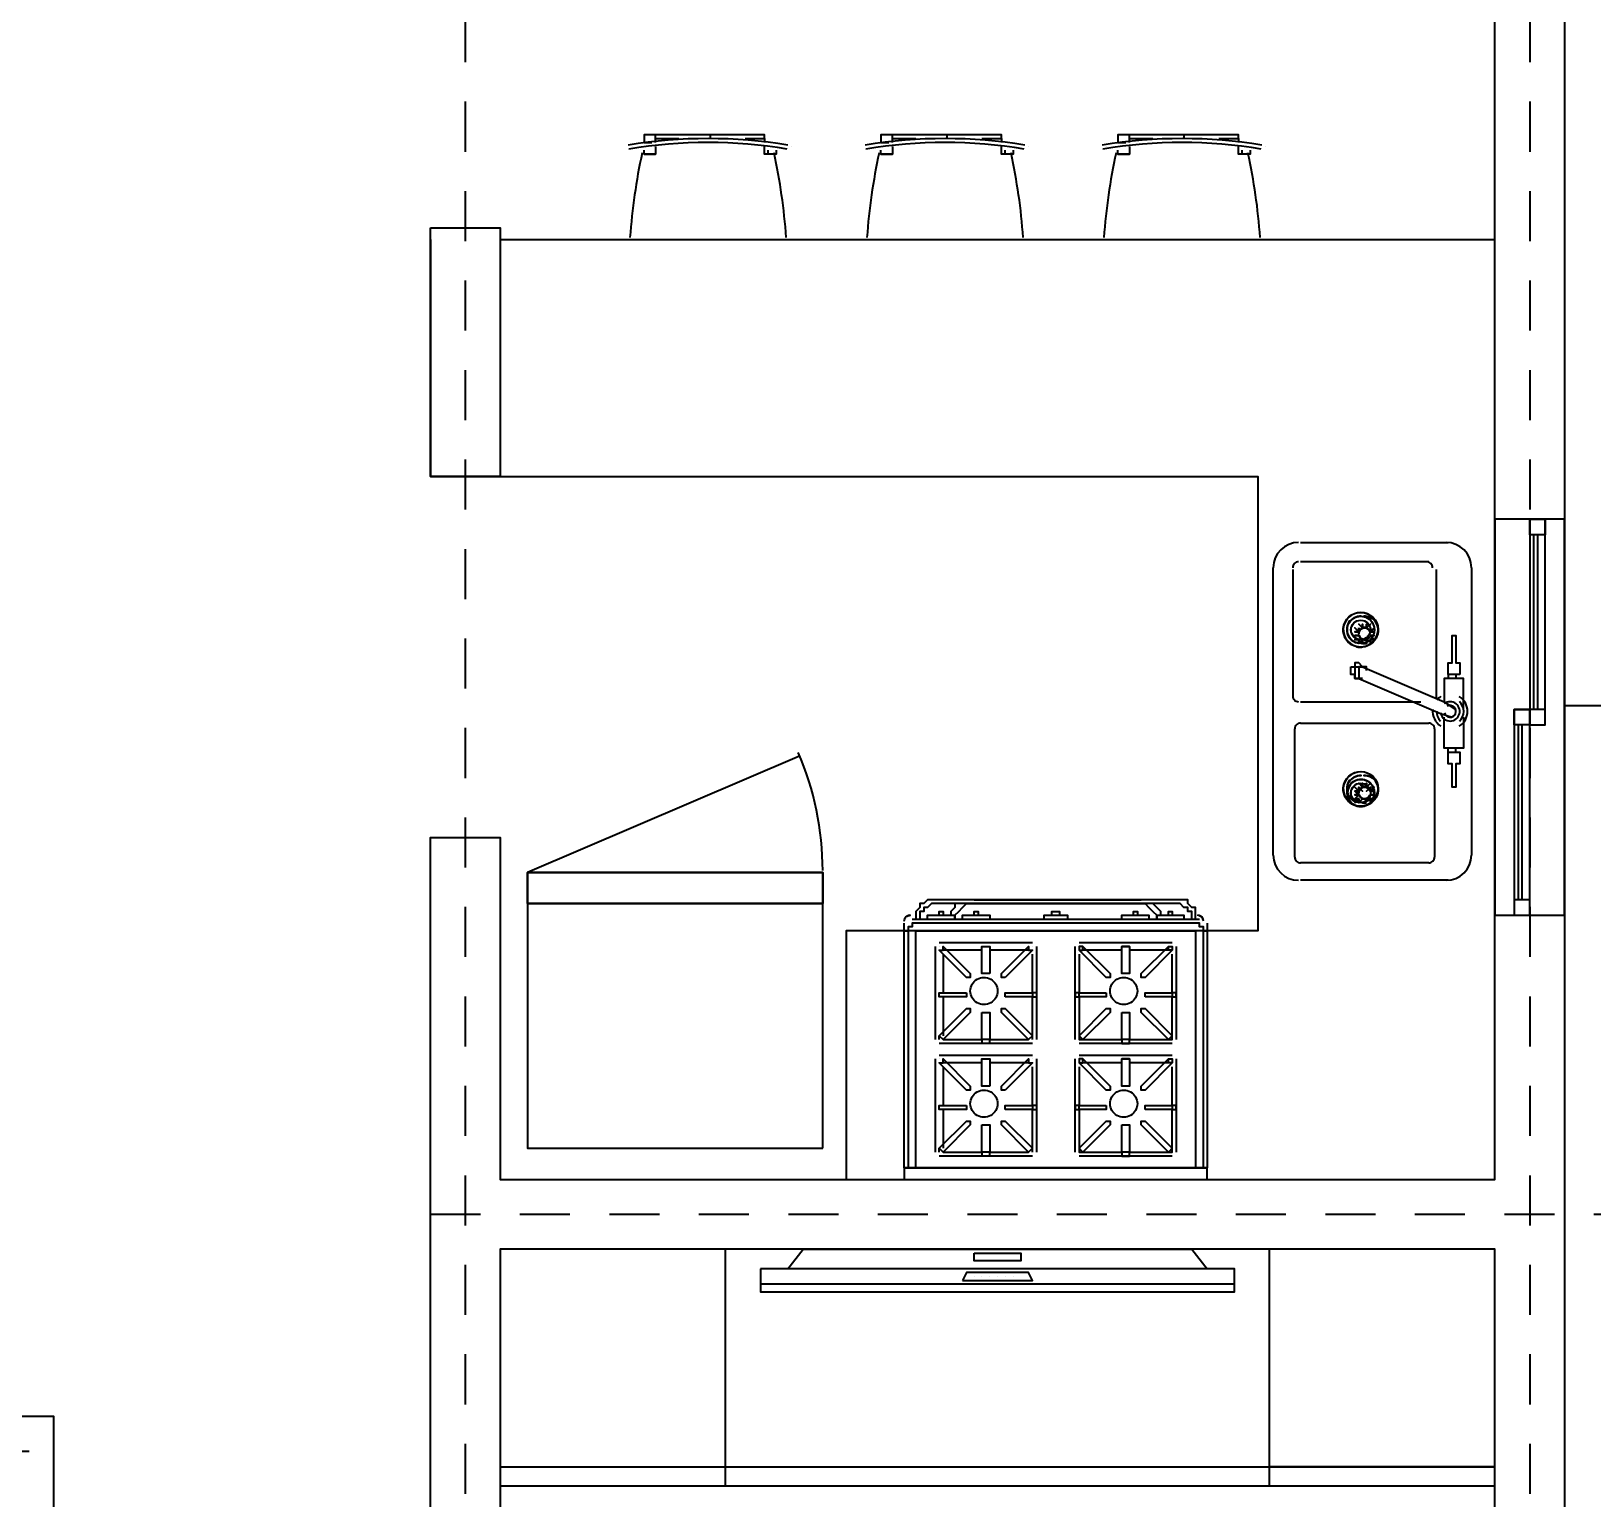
# Model space of a CAD drawing. Header units: metres. Extents: x -5 to 105, y 23 to 139.
# Drawn here: x 26.271 to 30.228, y 128.313 to 132.034 of the extents above; entities that cross this region are included whole.
import ezdxf

# ---------------------------------------------------------------- set-up
doc = ezdxf.new("R2010")
doc.units = ezdxf.units.M
doc.linetypes.add('DASHED2', pattern=[9.525, 6.35, -3.175])
for name, color, linetype in [('Carpinteria', 32, 'Continuous'), ('Cotas', 1, 'Continuous'), ('Ejes', 30, 'DASHED2'), ('Mobiliario Cocina', 43, 'Continuous'), ('Muebles', 41, 'Continuous'), ('Muros', 8, 'Continuous'), ('Ventanas', 4, 'Continuous')]:
    doc.layers.add(name, color=color, linetype=linetype)
doc.styles.get("Standard").update_dxf_attribs({"font": 'arial.ttf'})
doc.dimstyles.new('Cotas', dxfattribs={"dimtxt": 0.15, "dimasz": 0.18, "dimexe": 0.18, "dimexo": 0.0625, "dimgap": 0.09, "dimtad": 0, "dimtih": 1, "dimtoh": 1, "dimzin": 0, "dimdsep": 46, "dimtxsty": 'Standard', "dimblk": 'ARCHTICK', "dimcen": 0.09, "dimse1": 1, "dimse2": 1, "dimclre": 30, "dimadec": 0, "dimazin": 0, "dimtfac": 1, "dimtofl": 0, "dimtmove": 0, "dimatfit": 3, "dimfxl": 1, "dimtolj": 1, "dimtzin": 0, "dimarcsym": 0})

# ---------------------------------------------------------------- blocks, each defined once
blk = doc.blocks.new('_ArchTick')
at = {"color": 0, "linetype": 'ByBlock', "const_width": 0.15}
blk.add_lwpolyline([(-0.5, -0.5), (0.5, 0.5)], dxfattribs=at)
blk = doc.blocks.new('*D58')
at = {"layer": 'Cotas', "color": 0, "lineweight": -2, "ltscale": 0.03, "transparency": 16777216}
for p, q in [((31.6528, 129.0324), (31.6528, 127.507)), ((31.6528, 125.6483), (31.6528, 127.1737))]:
    blk.add_line(p, q, dxfattribs=at)
at = {"layer": 'Defpoints', "color": 0, "ltscale": 0.03, "transparency": 16777216}
for p in [(27.2829, 129.0324), (30.9528, 125.6483), (31.6528, 125.6483)]:
    blk.add_point(p, dxfattribs=at)
at = {"layer": 'Cotas', "color": 0, "lineweight": -2, "ltscale": 0.03, "transparency": 16777216, "xscale": 0.18, "yscale": 0.18, "zscale": 0.18}
for p, rotation in [((31.6528, 129.0324), 90), ((31.6528, 125.6483), 270)]:
    blk.add_blockref('_ArchTick', p, dxfattribs=dict(at, rotation=rotation))
at = {"layer": 'Cotas', "color": 0, "ltscale": 0.03, "transparency": 16777216, "insert": (31.6528, 127.3404), "char_height": 0.15, "attachment_point": 5}
blk.add_mtext('\\A1;3.38', dxfattribs=at)
blk = doc.blocks.new('*D59')
at = {"layer": 'Cotas', "color": 0, "lineweight": -2, "ltscale": 0.03, "transparency": 16777216}
for p, q in [((31.6528, 134.6185), (31.6528, 131.9921)), ((31.6528, 129.0324), (31.6528, 131.6589))]:
    blk.add_line(p, q, dxfattribs=at)
at = {"layer": 'Defpoints', "color": 0, "ltscale": 0.03, "transparency": 16777216}
for p in [(29.9823, 134.6185), (30.9528, 129.0324), (31.6528, 129.0324)]:
    blk.add_point(p, dxfattribs=at)
at = {"layer": 'Cotas', "color": 0, "lineweight": -2, "ltscale": 0.03, "transparency": 16777216, "xscale": 0.18, "yscale": 0.18, "zscale": 0.18}
for p, rotation in [((31.6528, 134.6185), 90), ((31.6528, 129.0324), 270)]:
    blk.add_blockref('_ArchTick', p, dxfattribs=dict(at, rotation=rotation))
at = {"layer": 'Cotas', "color": 0, "ltscale": 0.03, "transparency": 16777216, "insert": (31.6528, 131.8255), "char_height": 0.15, "attachment_point": 5}
blk.add_mtext('\\A1;5.59', dxfattribs=at)
blk = doc.blocks.new('Sal1')
at = {"lineweight": 25}
for points in [[(43.1804, 146.2908), (44.4907, 146.2908)], [(43.1508, 145.68), (43.1508, 146.2613)], [(44.5104, 145.68), (44.5104, 146.2613)], [(43.2493, 146.0347), (43.2493, 146.1726)], [(43.269, 146.1923), (43.8109, 146.1923), (43.8602, 146.1923), (44.402, 146.1923)], [(43.8306, 146.0347), (43.8306, 146.1726)], [(44.4217, 146.0347), (44.4217, 146.1726)], [(43.338, 146.015), (43.8109, 146.015), (43.269, 146.015)], [(43.269, 146.015), (43.269, 146.015)], [(43.3085, 145.68), (43.3085, 146.015)], [(44.3429, 146.015), (44.402, 146.015), (43.8602, 146.015)], [(43.8602, 146.015), (43.8602, 146.015)], [(44.3528, 145.68), (44.3528, 146.015)], [(43.8306, 145.9953), (43.8306, 145.5027)], [(43.8306, 145.9953), (43.8306, 145.9953)], [(43.1902, 145.6603), (43.2887, 145.6603)], [(44.4808, 145.6603), (44.3725, 145.6603)], [(43.2001, 145.5027), (43.2001, 145.6307)], [(44.4611, 145.5027), (44.4611, 145.6307)], [(43.8306, 145.5027), (43.8306, 145.5027)], [(42.5696, 145.4534), (43.2198, 145.4534)], [(43.2198, 145.4731), (43.2198, 145.4731)], [(43.8109, 145.4731), (43.2198, 145.4731)], [(43.8602, 145.4731), (44.4414, 145.4731)], [(43.8602, 145.4731), (43.8602, 145.4731)], [(44.4414, 145.4731), (44.4414, 145.4731)], [(43.269, 145.4041), (43.269, 145.3549)], [(42.471, 143.4534), (42.471, 145.3549)], [(42.6188, 145.3056), (43.2198, 145.3056)], [(42.5696, 143.5618), (42.5696, 145.2564)], [(42.6681, 144.7539), (42.6681, 145.2564)], [(43.269, 145.2564), (43.269, 143.5618)], [(43.269, 144.7046), (42.6188, 144.7046), (42.5696, 144.7046)], [(42.6681, 144.1529), (42.6681, 144.6554)], [(43.269, 144.1037), (42.6188, 144.1037), (42.5696, 144.1037)], [(42.6681, 143.5618), (42.6681, 144.0544)], [(43.2198, 143.5027), (42.6188, 143.5027)], [(43.269, 143.4534), (43.269, 143.4042)], [(43.2198, 143.3549), (42.5696, 143.3549)]]:
    blk.add_lwpolyline(points, dxfattribs=at)
for points in [[(43.0622, 146.2711), (42.54, 146.2711), (42.54, 145.7391), (43.0622, 145.7391)], [(43.003, 146.2021), (42.5991, 146.2021), (42.5991, 145.8081), (43.003, 145.8081)], [(43.8306, 146.0347), (43.8306, 146.1726)], [(44.4611, 145.0298), (43.6533, 145.0298), (43.6533, 144.2317), (44.4611, 144.2317)], [(44.3528, 144.9312), (43.7616, 144.9312), (43.7616, 144.3303), (44.3528, 144.3303)]]:
    blk.add_lwpolyline(points, close=True, dxfattribs=at)
blk.add_lwpolyline([(43.806, 146.2021, -0.414213), (43.8306, 146.1775, -0.414213), (43.8552, 146.2021, 0.414213), (43.8306, 146.1775, 0.414213)], format="xyb", close=True, dxfattribs=at)
for points in [[(43.8552, 146.015, -0.414213), (43.8306, 146.0396, -0.414213), (43.806, 146.015)], [(43.806, 146.0248, -0.414213), (43.8306, 146.0002, -0.414213), (43.8552, 146.0248)], [(43.8552, 145.4829, -0.414213), (43.8306, 145.5076, -0.414213), (43.806, 145.4829)], [(42.5597, 145.2613, -0.414214), (42.6139, 145.3155, -0.414214), (42.6681, 145.2613)], [(42.6681, 143.5667, -0.414214), (42.6139, 143.5125, -0.414214), (42.5597, 143.5667)], [(43.269, 143.5667, -0.414214), (43.2149, 143.5125, -0.414214), (43.269, 143.4584)]]:
    blk.add_lwpolyline(points, format="xyb", dxfattribs=at)
for centre, radius, start, end in [((43.1755, 146.2662), 0.0246, 90.0001, 179.9999), ((44.4858, 146.2662), 0.0246, 0.0001, 89.9999), ((43.2641, 146.1775), 0.0246, 90.0001, 179.9999), ((44.3971, 146.1775), 0.0246, 0.0001, 89.9999), ((43.2641, 146.0396), 0.0246, 180.0001, 269.9999), ((43.3331, 146.0002), 0.0246, 90.0001, 179.9999), ((44.3971, 146.0396), 0.0246, 270.0001, 359.9999), ((43.1853, 145.6948), 0.0345, 198.4242, 272.1863), ((43.2149, 145.6357), 0.0246, 90.0001, 179.9999), ((43.2838, 145.6849), 0.0246, 270.0001, 359.9999), ((44.3675, 145.6849), 0.0246, 180.0001, 269.9999), ((44.4365, 145.6357), 0.0246, 0.0001, 89.9999), ((44.4759, 145.6948), 0.0345, 267.8137, 341.5758), ((43.2149, 145.5076), 0.0246, 180.0001, 269.9999), ((44.4365, 145.5076), 0.0246, 270.0001, 359.9999), ((42.5646, 145.3598), 0.1034, 90, 180), ((43.2149, 145.4091), 0.0542, 359.9999, 90.0001), ((43.2149, 145.3598), 0.0542, 269.9999, 0.0001), ((43.2149, 145.2613), 0.0542, 359.9999, 90.0001), ((42.6139, 144.7588), 0.0542, 269.9999, 0.0001), ((42.6139, 144.6603), 0.0542, 359.9999, 90.0001), ((42.6139, 144.1579), 0.0542, 269.9999, 0.0001), ((42.6139, 144.0593), 0.0542, 359.9999, 90.0001), ((42.5646, 143.4584), 0.1034, 180, 270), ((43.2149, 143.4091), 0.0542, 269.9999, 0.0001)]:
    blk.add_arc(centre, radius, start, end, dxfattribs=at)
blk = doc.blocks.new('Banc1')
at = {"lineweight": 25}
for points in [[(45.3675, 143.6308), (45.3675, 143.6505), (45.338, 143.6505), (45.338, 143.6308), (45.3577, 143.6308)], [(45.5941, 143.6406), (45.6434, 143.6406), (45.6434, 143.6505), (45.5054, 143.6505), (45.3675, 143.6505)], [(45.3675, 143.6406), (45.4266, 143.6406)], [(45.5054, 143.6505), (45.5054, 143.6406)], [(45.6434, 143.6406), (45.6434, 143.6308)], [(45.9685, 143.6308), (45.9685, 143.6505), (45.9389, 143.6505), (45.9389, 143.6308), (45.9586, 143.6308)], [(46.1951, 143.6406), (46.2443, 143.6406), (46.2443, 143.6505), (46.1064, 143.6505), (45.9685, 143.6505)], [(45.9685, 143.6406), (46.0276, 143.6406)], [(46.1064, 143.6505), (46.1064, 143.6406)], [(46.2443, 143.6406), (46.2443, 143.6308)], [(46.5695, 143.6308), (46.5695, 143.6505), (46.5399, 143.6505), (46.5399, 143.6308), (46.5596, 143.6308)], [(46.7961, 143.6406), (46.8453, 143.6406), (46.8453, 143.6505), (46.7074, 143.6505), (46.5695, 143.6505)], [(46.5695, 143.6406), (46.6286, 143.6406)], [(46.7074, 143.6505), (46.7074, 143.6406)], [(46.8453, 143.6406), (46.8453, 143.6308)], [(45.3084, 143.6209), (45.3084, 143.6209)], [(45.338, 143.6308), (45.338, 143.6308)], [(45.3675, 143.6209), (45.3675, 143.6012), (45.338, 143.6012), (45.3675, 143.6012), (45.338, 143.6012), (45.338, 143.6111)], [(45.6729, 143.6111), (45.6729, 143.6012), (45.6434, 143.6012), (45.6434, 143.6209)], [(45.6532, 143.6012), (45.6532, 143.6111)], [(45.7123, 143.6209), (45.7123, 143.6209)], [(45.9094, 143.6209), (45.9094, 143.6209)], [(45.9389, 143.6308), (45.9389, 143.6308)], [(45.9685, 143.6209), (45.9685, 143.6012), (45.9389, 143.6012), (45.9685, 143.6012), (45.9389, 143.6012), (45.9389, 143.6111)], [(46.2739, 143.6111), (46.2739, 143.6012), (46.2443, 143.6012), (46.2443, 143.6209)], [(46.2542, 143.6012), (46.2542, 143.6111)], [(46.3133, 143.6209), (46.3133, 143.6209)], [(46.5104, 143.6209), (46.5104, 143.6209)], [(46.5399, 143.6308), (46.5399, 143.6308)], [(46.5695, 143.6209), (46.5695, 143.6012), (46.5399, 143.6012), (46.5695, 143.6012), (46.5399, 143.6012), (46.5399, 143.6111)], [(46.8749, 143.6111), (46.8749, 143.6012), (46.8453, 143.6012), (46.8453, 143.6209)], [(46.8552, 143.6012), (46.8552, 143.6111)], [(46.9143, 143.6209), (46.9143, 143.6209)]]:
    blk.add_lwpolyline(points, dxfattribs=at)
for centre, radius, start, end in [((45.5005, 142.414), 1.2266, 80.5027, 99.4973), ((46.1015, 142.414), 1.2266, 80.5027, 99.4973), ((46.7025, 142.414), 1.2266, 80.5027, 99.4973), ((45.5005, 142.414), 1.2168, 80.5028, 99.4972), ((46.8208, 143.281), 1.5223, 167.7397, 175.9019), ((44.1802, 143.281), 1.5223, 4.0981, 12.2603), ((46.1015, 142.414), 1.2168, 80.5028, 99.4972), ((47.4218, 143.281), 1.5223, 167.7397, 175.9019), ((44.7812, 143.281), 1.5223, 4.0981, 12.2603), ((46.7025, 142.414), 1.2168, 80.5028, 99.4972), ((48.0228, 143.281), 1.5223, 167.7397, 175.9019), ((45.3822, 143.281), 1.5223, 4.0981, 12.2603)]:
    blk.add_arc(centre, radius, start, end, dxfattribs=at)
blk = doc.blocks.new('Ref1')
at = {"lineweight": 25}
blk.add_lwpolyline([(45.732, 142.0742), (45.0424, 141.7786)], dxfattribs=at)
for points in [[(45.7912, 141.7786), (45.0424, 141.7786), (45.0424, 141.6998), (45.7912, 141.6998), (45.7912, 141.7786), (45.7912, 141.6998), (45.0424, 141.6998), (45.0424, 141.7786)], [(45.7912, 141.0791), (45.7912, 141.6998), (45.0424, 141.6998), (45.0424, 141.0791)]]:
    blk.add_lwpolyline(points, close=True, dxfattribs=at)
blk.add_arc((45.0375, 141.7835), 0.7537, 360, 23.4393, dxfattribs=at)
blk = doc.blocks.new('Estf1')
at = {"lineweight": 25}
for points in [[(46.7369, 141.6604), (46.7369, 141.6702), (46.7369, 141.6801), (46.7369, 141.6899), (46.7271, 141.6899), (46.7172, 141.6998), (46.7172, 141.7096), (46.7074, 141.7096), (46.6975, 141.7096), (46.6877, 141.7096), (46.0769, 141.7096), (46.067, 141.7096), (46.0572, 141.7096), (46.0473, 141.6998), (46.0375, 141.6998), (46.0375, 141.6899), (46.0276, 141.6801), (46.0276, 141.6702), (46.0276, 141.6604)], [(46.7271, 141.6604), (46.7271, 141.6702), (46.7271, 141.6801), (46.7172, 141.6801), (46.7172, 141.6899), (46.7074, 141.6899), (46.6975, 141.6998), (46.6877, 141.6998), (46.0769, 141.6998), (46.067, 141.6998), (46.0572, 141.6899), (46.0473, 141.6899), (46.0473, 141.6801), (46.0375, 141.6801), (46.0375, 141.6702), (46.0375, 141.6604)], [(46.0572, 141.6604), (46.0572, 141.6702), (46.1261, 141.6702), (46.1261, 141.6604), (46.1261, 141.6702), (46.136, 141.6801), (46.1458, 141.6899), (46.1557, 141.6998), (46.1655, 141.6998), (46.1754, 141.6998), (46.599, 141.6998), (46.6089, 141.6998), (46.6187, 141.6899), (46.6286, 141.6801), (46.6384, 141.6702), (46.6384, 141.6604), (46.6384, 141.6702), (46.7074, 141.6702), (46.7074, 141.6604)], [(46.136, 141.6998), (46.1261, 141.6998), (46.1261, 141.6899), (46.1163, 141.6801), (46.1163, 141.6702)], [(46.1754, 141.7096), (46.599, 141.7096)], [(46.599, 141.7096), (46.599, 141.7096)], [(46.6483, 141.6702), (46.6483, 141.6801), (46.6384, 141.6899), (46.6286, 141.6998)], [(46.0178, 141.6604), (46.7468, 141.6604)], [(46.0867, 141.6702), (46.0867, 141.6801), (46.0966, 141.6801), (46.0966, 141.6702)], [(46.0966, 141.6801), (46.0966, 141.6801)], [(46.1458, 141.6604), (46.1458, 141.6702), (46.2148, 141.6702), (46.2148, 141.6604)], [(46.1754, 141.6702), (46.1754, 141.6801), (46.1852, 141.6801), (46.1852, 141.6702)], [(46.1852, 141.6801), (46.1852, 141.6801)], [(46.3527, 141.6604), (46.3527, 141.6702), (46.4118, 141.6702), (46.4118, 141.6604)], [(46.3724, 141.6702), (46.3724, 141.6801), (46.3823, 141.6801), (46.3921, 141.6801), (46.3921, 141.6702)], [(46.3823, 141.6801), (46.3823, 141.6801)], [(46.3921, 141.6801), (46.3921, 141.6801)], [(46.5498, 141.6604), (46.5498, 141.6702), (46.6187, 141.6702), (46.6187, 141.6604)], [(46.5793, 141.6702), (46.5793, 141.6801), (46.5892, 141.6801), (46.5892, 141.6702)], [(46.5892, 141.6801), (46.5892, 141.6801)], [(46.668, 141.6702), (46.668, 141.6801), (46.6778, 141.6801), (46.6778, 141.6702)], [(46.6778, 141.6801), (46.6778, 141.6801)], [(46.6778, 141.6801), (46.6778, 141.6801)], [(46.7665, 141.6505), (46.7665, 141.6308), (46.7567, 141.6308), (46.7665, 141.6308), (46.7665, 141.0298), (45.998, 141.0298), (45.998, 141.6308), (46.0079, 141.6308), (45.998, 141.6308), (45.998, 141.6505)], [(46.0079, 141.621), (46.0079, 141.621)], [(46.0375, 141.6308), (46.0375, 141.6308)], [(46.7271, 141.6505), (46.7271, 141.6505)], [(46.7369, 141.621), (46.7369, 141.621)], [(46.0769, 141.355), (46.0769, 141.5914)], [(46.0867, 141.6013), (46.3232, 141.6013)], [(46.0867, 141.5914), (46.0867, 141.5914)], [(46.0867, 141.5816), (46.0867, 141.5816)], [(46.0966, 141.5914), (46.0966, 141.5914)], [(46.1951, 141.5816), (46.0966, 141.5816)], [(46.1951, 141.5914), (46.1951, 141.5914)], [(46.2148, 141.5914), (46.2148, 141.5914)], [(46.2148, 141.5914), (46.2148, 141.5914)], [(46.3133, 141.5816), (46.2148, 141.5816)], [(46.3133, 141.5914), (46.3133, 141.5914)], [(46.3232, 141.5914), (46.3232, 141.5914)], [(46.3232, 141.5816), (46.3232, 141.5816)], [(46.3232, 141.5816), (46.3232, 141.5816)], [(46.333, 141.5914), (46.333, 141.355)], [(46.4315, 141.355), (46.4315, 141.5914)], [(46.4414, 141.6013), (46.6778, 141.6013)], [(46.4414, 141.5914), (46.4414, 141.5914)], [(46.4512, 141.5914), (46.5202, 141.5224), (46.5202, 141.5126), (46.5104, 141.5126), (46.4414, 141.5816), (46.4512, 141.5816), (46.4512, 141.5914), (46.4414, 141.5914), (46.4414, 141.5816)], [(46.4414, 141.5816), (46.4414, 141.5816)], [(46.4512, 141.5914), (46.4512, 141.5914)], [(46.5498, 141.5816), (46.4512, 141.5816)], [(46.5498, 141.5914), (46.5498, 141.5914)], [(46.5695, 141.5914), (46.5695, 141.5224), (46.5596, 141.5224), (46.5498, 141.5224), (46.5498, 141.5914), (46.5596, 141.5914), (46.5695, 141.5914), (46.5596, 141.5914), (46.5498, 141.5914)], [(46.5695, 141.5914), (46.5695, 141.5914)], [(46.668, 141.5816), (46.5695, 141.5816)], [(46.6778, 141.5816), (46.6089, 141.5126), (46.599, 141.5126), (46.599, 141.5224), (46.668, 141.5914)], [(46.668, 141.5914), (46.668, 141.5914)], [(46.6778, 141.5914), (46.6778, 141.5914)], [(46.6778, 141.5816), (46.6778, 141.5816)], [(46.6778, 141.5816), (46.6778, 141.5816)], [(46.6877, 141.5914), (46.6877, 141.355)], [(46.0966, 141.5717), (46.0966, 141.4732)], [(46.333, 141.4732), (46.3232, 141.4732), (46.3232, 141.5717)], [(46.4414, 141.5717), (46.4414, 141.4732), (46.4315, 141.4732), (46.4315, 141.4633), (46.4414, 141.4633), (46.4414, 141.3648), (46.4414, 141.355), (46.4512, 141.355), (46.4414, 141.3648), (46.5104, 141.4338), (46.5202, 141.4338), (46.5202, 141.4239), (46.4512, 141.355), (46.5498, 141.355), (46.5498, 141.3451), (46.5596, 141.3451), (46.5695, 141.3451), (46.5695, 141.355), (46.668, 141.355), (46.599, 141.4239), (46.599, 141.4338), (46.6089, 141.4338), (46.6778, 141.3648), (46.668, 141.355), (46.6778, 141.355), (46.6778, 141.3648), (46.6778, 141.4633), (46.6877, 141.4633), (46.6877, 141.4732), (46.6778, 141.4732), (46.6778, 141.5717)], [(46.1557, 141.5126), (46.1557, 141.5126)], [(46.1951, 141.5224), (46.1951, 141.5224)], [(46.2443, 141.5224), (46.2443, 141.5224)], [(46.5104, 141.5126), (46.5104, 141.5126)], [(46.5498, 141.5224), (46.5498, 141.5224)], [(46.599, 141.5224), (46.599, 141.5224)], [(46.0867, 141.4732), (46.0867, 141.4732)], [(46.0867, 141.4732), (46.0867, 141.4732)], [(46.0867, 141.4633), (46.0867, 141.4633)], [(46.0966, 141.4633), (46.0966, 141.3648)], [(46.1557, 141.4633), (46.1557, 141.4633)], [(46.2542, 141.4732), (46.2542, 141.4732)], [(46.3232, 141.355), (46.3232, 141.3648), (46.3232, 141.4633), (46.333, 141.4633)], [(46.3232, 141.4633), (46.3232, 141.4633)], [(46.4414, 141.4732), (46.4414, 141.4732)], [(46.5104, 141.4633), (46.5104, 141.4633)], [(46.6089, 141.4732), (46.6089, 141.4732)], [(46.6778, 141.4633), (46.6778, 141.4633)], [(46.6877, 141.4732), (46.6877, 141.4732)], [(46.0867, 141.355), (46.0867, 141.3648), (46.1557, 141.4338), (46.1655, 141.4338), (46.1655, 141.4239), (46.0966, 141.355), (46.1951, 141.355), (46.1951, 141.3451)], [(46.1655, 141.4239), (46.1655, 141.4239)], [(46.2148, 141.3451), (46.2148, 141.355), (46.3133, 141.355), (46.2443, 141.4239), (46.2443, 141.4338), (46.2542, 141.4338), (46.3232, 141.3648), (46.3133, 141.355)], [(46.2148, 141.4239), (46.2148, 141.4239)], [(46.2542, 141.4338), (46.2542, 141.4338)], [(46.5202, 141.4239), (46.5202, 141.4239)], [(46.5695, 141.4239), (46.5695, 141.4239)], [(46.6089, 141.4338), (46.6089, 141.4338)], [(46.0867, 141.3648), (46.0867, 141.3648)], [(46.0867, 141.3648), (46.0966, 141.355)], [(46.0867, 141.355), (46.0867, 141.355)], [(46.3232, 141.3451), (46.0867, 141.3451)], [(46.0966, 141.355), (46.0966, 141.355)], [(46.3133, 141.355), (46.3133, 141.355)], [(46.3133, 141.355), (46.3133, 141.355)], [(46.3232, 141.355), (46.3232, 141.355)], [(46.4414, 141.3648), (46.4414, 141.3648)], [(46.4414, 141.355), (46.4414, 141.355)], [(46.6778, 141.3451), (46.4414, 141.3451)], [(46.4512, 141.355), (46.4512, 141.355)], [(46.668, 141.355), (46.668, 141.355)], [(46.668, 141.355), (46.668, 141.355)], [(46.6778, 141.355), (46.6778, 141.355)], [(46.6778, 141.355), (46.6778, 141.355)], [(46.0769, 141.0693), (46.0769, 141.3057)], [(46.0867, 141.3156), (46.3232, 141.3156)], [(46.0867, 141.3057), (46.0867, 141.3057)], [(46.0966, 141.3057), (46.0966, 141.3057)], [(46.1951, 141.3057), (46.1951, 141.3057)], [(46.2148, 141.3057), (46.2148, 141.3057)], [(46.2148, 141.3057), (46.2148, 141.3057)], [(46.3133, 141.3057), (46.3133, 141.3057)], [(46.3232, 141.3057), (46.3232, 141.3057)], [(46.333, 141.3057), (46.333, 141.0693)], [(46.4315, 141.0693), (46.4315, 141.3057)], [(46.4414, 141.3156), (46.6778, 141.3156)], [(46.4414, 141.3057), (46.4414, 141.3057)], [(46.4512, 141.3057), (46.5202, 141.2367), (46.5202, 141.2269), (46.5104, 141.2269), (46.4414, 141.2958), (46.4512, 141.2958), (46.4512, 141.3057), (46.4414, 141.3057), (46.4414, 141.2958)], [(46.4512, 141.3057), (46.4512, 141.3057)], [(46.5498, 141.3057), (46.5498, 141.3057)], [(46.5695, 141.3057), (46.5695, 141.2367), (46.5596, 141.2367), (46.5498, 141.2367), (46.5498, 141.3057), (46.5596, 141.3057), (46.5695, 141.3057), (46.5596, 141.3057), (46.5498, 141.3057)], [(46.5695, 141.3057), (46.5695, 141.3057)], [(46.6778, 141.2958), (46.6089, 141.2269), (46.599, 141.2269), (46.599, 141.2367), (46.668, 141.3057)], [(46.668, 141.3057), (46.668, 141.3057)], [(46.6778, 141.3057), (46.6778, 141.3057)], [(46.6877, 141.3057), (46.6877, 141.0693)], [(46.0867, 141.2958), (46.0867, 141.2958)], [(46.1951, 141.2958), (46.0966, 141.2958)], [(46.0966, 141.286), (46.0966, 141.1875)], [(46.3133, 141.2958), (46.2148, 141.2958)], [(46.3232, 141.2958), (46.3232, 141.2958)], [(46.3232, 141.2958), (46.3232, 141.2958)], [(46.333, 141.1875), (46.3232, 141.1875), (46.3232, 141.286)], [(46.4414, 141.286), (46.4414, 141.1875), (46.4315, 141.1875), (46.4315, 141.1776), (46.4414, 141.1776), (46.4414, 141.0791), (46.4414, 141.0693), (46.4512, 141.0693), (46.4414, 141.0791), (46.5104, 141.1481), (46.5202, 141.1481), (46.5202, 141.1382), (46.4512, 141.0693), (46.5498, 141.0693), (46.5498, 141.0594), (46.5596, 141.0594), (46.5695, 141.0594), (46.5695, 141.0693), (46.668, 141.0693), (46.599, 141.1382), (46.599, 141.1481), (46.6089, 141.1481), (46.6778, 141.0791), (46.668, 141.0693), (46.6778, 141.0693), (46.6778, 141.0791), (46.6778, 141.1776), (46.6877, 141.1776), (46.6877, 141.1875), (46.6778, 141.1875), (46.6778, 141.286)], [(46.4414, 141.2958), (46.4414, 141.2958)], [(46.5498, 141.2958), (46.4512, 141.2958)], [(46.668, 141.2958), (46.5695, 141.2958)], [(46.6778, 141.2958), (46.6778, 141.2958)], [(46.6778, 141.2958), (46.6778, 141.2958)], [(46.1557, 141.2269), (46.1557, 141.2269)], [(46.1951, 141.2367), (46.1951, 141.2367)], [(46.2443, 141.2367), (46.2443, 141.2367)], [(46.5104, 141.2269), (46.5104, 141.2269)], [(46.5498, 141.2367), (46.5498, 141.2367)], [(46.599, 141.2367), (46.599, 141.2367)], [(46.0867, 141.1875), (46.0867, 141.1875)], [(46.0867, 141.1875), (46.0867, 141.1875)], [(46.2542, 141.1875), (46.2542, 141.1875)], [(46.4414, 141.1875), (46.4414, 141.1875)], [(46.6089, 141.1875), (46.6089, 141.1875)], [(46.6877, 141.1875), (46.6877, 141.1875)], [(46.0867, 141.1776), (46.0867, 141.1776)], [(46.0867, 141.0693), (46.0867, 141.0791), (46.1557, 141.1481), (46.1655, 141.1481), (46.1655, 141.1382), (46.0966, 141.0693), (46.1951, 141.0693), (46.1951, 141.0594)], [(46.0966, 141.1776), (46.0966, 141.0791)], [(46.1557, 141.1776), (46.1557, 141.1776)], [(46.2148, 141.0594), (46.2148, 141.0693), (46.3133, 141.0693), (46.2443, 141.1382), (46.2443, 141.1481), (46.2542, 141.1481), (46.3232, 141.0791), (46.3133, 141.0693)], [(46.2542, 141.1481), (46.2542, 141.1481)], [(46.3232, 141.0693), (46.3232, 141.0791), (46.3232, 141.1776), (46.333, 141.1776)], [(46.3232, 141.1776), (46.3232, 141.1776)], [(46.5104, 141.1776), (46.5104, 141.1776)], [(46.6089, 141.1481), (46.6089, 141.1481)], [(46.6778, 141.1776), (46.6778, 141.1776)], [(46.1655, 141.1382), (46.1655, 141.1382)], [(46.2148, 141.1382), (46.2148, 141.1382)], [(46.5202, 141.1382), (46.5202, 141.1382)], [(46.5695, 141.1382), (46.5695, 141.1382)], [(46.0867, 141.0791), (46.0867, 141.0791)], [(46.0867, 141.0791), (46.0966, 141.0693)], [(46.0867, 141.0693), (46.0867, 141.0693)], [(46.0966, 141.0693), (46.0966, 141.0693)], [(46.3133, 141.0693), (46.3133, 141.0693)], [(46.3133, 141.0693), (46.3133, 141.0693)], [(46.3232, 141.0693), (46.3232, 141.0693)], [(46.4414, 141.0791), (46.4414, 141.0791)], [(46.4414, 141.0693), (46.4414, 141.0693)], [(46.4512, 141.0693), (46.4512, 141.0693)], [(46.668, 141.0693), (46.668, 141.0693)], [(46.668, 141.0693), (46.668, 141.0693)], [(46.6778, 141.0693), (46.6778, 141.0693)], [(46.6778, 141.0693), (46.6778, 141.0693)], [(45.998, 141.0298), (45.998, 141.0298)], [(45.998, 141.0298), (46.7665, 141.0298)], [(46.3232, 141.0594), (46.0867, 141.0594)], [(46.6778, 141.0594), (46.4414, 141.0594)], [(46.7665, 141.0298), (46.7665, 141.0298)]]:
    blk.add_lwpolyline(points, dxfattribs=at)
for points in [[(45.998, 141.6554, -0.414215), (46.0128, 141.6702, 0.131647), (46.0054, 141.6682, -0.131647), (46.0128, 141.6702)], [(46.752, 141.6662, 0.123973), (46.7457, 141.6697, -0.123973), (46.752, 141.6662, -0.131638), (46.7561, 141.6593, 0.131638), (46.752, 141.6662)]]:
    blk.add_lwpolyline(points, format="xyb", dxfattribs=at)
for points in [[(46.7567, 141.621), (46.7567, 141.6308), (46.7567, 141.6407), (46.7468, 141.6407), (46.7468, 141.6505), (46.7369, 141.6505), (46.7271, 141.6505), (46.0375, 141.6505), (46.0276, 141.6505), (46.0178, 141.6505), (46.0178, 141.6407), (46.0079, 141.6407), (46.0079, 141.6308), (46.0079, 141.621), (46.0079, 141.0298), (45.998, 141.0298), (45.998, 141.02), (45.998, 141.0003), (46.7665, 141.0003), (46.7665, 141.02), (46.7665, 141.0298), (46.7567, 141.0298)], [(46.7369, 141.621), (46.7369, 141.0298), (46.0276, 141.0298), (46.0276, 141.621), (46.0276, 141.6308), (46.0375, 141.6308), (46.7271, 141.6308), (46.7369, 141.6308)], [(46.1655, 141.5224), (46.1655, 141.5126), (46.1557, 141.5126), (46.0867, 141.5816), (46.0966, 141.5816), (46.0966, 141.5914)], [(46.2148, 141.5224), (46.2049, 141.5224), (46.1951, 141.5224), (46.1951, 141.5914), (46.2049, 141.5914), (46.2148, 141.5914)], [(46.2542, 141.5126), (46.2443, 141.5126), (46.2443, 141.5224), (46.3133, 141.5914), (46.3133, 141.5816), (46.3232, 141.5816)], [(46.6778, 141.5816), (46.668, 141.5816), (46.668, 141.5914), (46.6778, 141.5914)], [(46.1557, 141.4732), (46.1557, 141.4633), (46.0867, 141.4633), (46.0867, 141.4732)], [(46.2542, 141.4633), (46.2542, 141.4732), (46.3232, 141.4732), (46.3232, 141.4633)], [(46.5104, 141.4732), (46.5104, 141.4633), (46.4414, 141.4633), (46.4414, 141.4732)], [(46.6089, 141.4633), (46.6089, 141.4732), (46.6778, 141.4732), (46.6778, 141.4633)], [(46.1951, 141.4239), (46.2049, 141.4239), (46.2148, 141.4239), (46.2148, 141.355), (46.2049, 141.355), (46.1951, 141.355)], [(46.5498, 141.4239), (46.5596, 141.4239), (46.5695, 141.4239), (46.5695, 141.355), (46.5596, 141.355), (46.5498, 141.355)], [(46.1655, 141.2367), (46.1655, 141.2269), (46.1557, 141.2269), (46.0867, 141.2958), (46.0966, 141.2958), (46.0966, 141.3057)], [(46.2148, 141.2367), (46.2049, 141.2367), (46.1951, 141.2367), (46.1951, 141.3057), (46.2049, 141.3057), (46.2148, 141.3057)], [(46.2542, 141.2269), (46.2443, 141.2269), (46.2443, 141.2367), (46.3133, 141.3057), (46.3133, 141.2958), (46.3232, 141.2958)], [(46.6778, 141.2958), (46.668, 141.2958), (46.668, 141.3057), (46.6778, 141.3057)], [(46.1557, 141.1875), (46.1557, 141.1776), (46.0867, 141.1776), (46.0867, 141.1875)], [(46.2542, 141.1776), (46.2542, 141.1875), (46.3232, 141.1875), (46.3232, 141.1776)], [(46.5104, 141.1875), (46.5104, 141.1776), (46.4414, 141.1776), (46.4414, 141.1875)], [(46.6089, 141.1776), (46.6089, 141.1875), (46.6778, 141.1875), (46.6778, 141.1776)], [(46.1951, 141.1382), (46.2049, 141.1382), (46.2148, 141.1382), (46.2148, 141.0693), (46.2049, 141.0693), (46.1951, 141.0693)], [(46.5498, 141.1382), (46.5596, 141.1382), (46.5695, 141.1382), (46.5695, 141.0693), (46.5596, 141.0693), (46.5498, 141.0693)]]:
    blk.add_lwpolyline(points, close=True, dxfattribs=at)
for points in [[(46.1655, 141.4781, -1.000001), (46.2345, 141.4781, -1.000001)], [(46.5202, 141.4781, -1.000001), (46.5892, 141.4781, -1.000001)], [(46.1655, 141.1924, -1.000001), (46.2345, 141.1924, -1.000001)], [(46.5202, 141.1924, -1.000001), (46.5892, 141.1924, -1.000001)]]:
    blk.add_lwpolyline(points, format="xyb", close=True, dxfattribs=at)
blk.add_arc((46.7419, 141.6554), 0.0148, 359.9999, 90.0001, dxfattribs=at)
blk = doc.blocks.new('Tarj1')
at = {"lineweight": 25}
for points in [[(47.003, 142.616), (47.3773, 142.616)], [(47.3281, 142.5668), (47.003, 142.5668)], [(46.934, 141.8229), (46.934, 142.552)], [(46.9832, 142.5471), (46.9832, 142.2219)], [(47.3478, 142.2219), (47.3478, 142.5471)], [(47.4364, 142.552), (47.4364, 141.8229)], [(47.1507, 142.4091), (47.1507, 142.4091)], [(47.1409, 142.3993), (47.1409, 142.3993)], [(47.1409, 142.3993), (47.1507, 142.3894), (47.1409, 142.3993)], [(47.1409, 142.3894), (47.1409, 142.3894)], [(47.1409, 142.3894), (47.1507, 142.3894), (47.1409, 142.3894)], [(47.1409, 142.3796), (47.1409, 142.3796)], [(47.1409, 142.3796), (47.1507, 142.3796), (47.1409, 142.3796)], [(47.1409, 142.3697), (47.1409, 142.3697)], [(47.1409, 142.3697), (47.1409, 142.3697)], [(47.1409, 142.3697), (47.1507, 142.3697), (47.1409, 142.3697)], [(47.1507, 142.3796), (47.1507, 142.3796)], [(47.1606, 142.3894), (47.1606, 142.3894)], [(47.1606, 142.3894), (47.1606, 142.3894)], [(47.1606, 142.3599), (47.1606, 142.3697), (47.1606, 142.3599)], [(47.1704, 142.3993), (47.1704, 142.3993)], [(47.1704, 142.3993), (47.1704, 142.3993)], [(47.1704, 142.3796), (47.1704, 142.3796)], [(47.1704, 142.3796), (47.1704, 142.3796)], [(47.1704, 142.3796), (47.1704, 142.3796)], [(47.1704, 142.3796), (47.1704, 142.3796)], [(47.1704, 142.3796), (47.1704, 142.3796)], [(47.1704, 142.3697), (47.1704, 142.3599), (47.1704, 142.3697)], [(47.1704, 142.3599), (47.1704, 142.3697), (47.1704, 142.3599)], [(47.1803, 142.3993), (47.1803, 142.3993)], [(47.1803, 142.3993), (47.1803, 142.3993)], [(47.1803, 142.3894), (47.1901, 142.3993), (47.1803, 142.3894)], [(47.1803, 142.3894), (47.1803, 142.3894)], [(47.1803, 142.3894), (47.1803, 142.3894)], [(47.1803, 142.3894), (47.1901, 142.3894), (47.1803, 142.3894)], [(47.1803, 142.3796), (47.1901, 142.3796), (47.1803, 142.3796)], [(47.1803, 142.3796), (47.1803, 142.3796)], [(47.1803, 142.3796), (47.1803, 142.3796)], [(47.1803, 142.3796), (47.1901, 142.3796), (47.1803, 142.3796)], [(47.1803, 142.3599), (47.1803, 142.3697), (47.1803, 142.3599)], [(47.1803, 142.3697), (47.1803, 142.3697)], [(47.1803, 142.3697), (47.1901, 142.3697), (47.1803, 142.3697)], [(47.1507, 142.3599), (47.1507, 142.3599)], [(47.1606, 142.3599), (47.1606, 142.3599)], [(47.1704, 142.3599), (47.1704, 142.3599)], [(47.131, 142.3008), (47.131, 142.3008)], [(47.131, 142.2909), (47.131, 142.2909)], [(47.1704, 142.2909), (47.1704, 142.3008), (47.1606, 142.3008), (47.1507, 142.3106), (47.1409, 142.3106), (47.1409, 142.3008), (47.1507, 142.3008), (47.1606, 142.3008), (47.3675, 142.2121), (47.397, 142.1924)], [(47.1409, 142.3008), (47.1409, 142.3008)], [(47.1409, 142.2909), (47.1409, 142.2909)], [(47.1507, 142.3106), (47.1507, 142.3106)], [(47.1507, 142.3106), (47.1507, 142.3106)], [(47.1606, 142.3008), (47.1507, 142.3008), (47.1507, 142.2909), (47.1507, 142.281), (47.1507, 142.2712), (47.3576, 142.1825), (47.3872, 142.1727)], [(47.1507, 142.3008), (47.1507, 142.3008)], [(47.1507, 142.2909), (47.1507, 142.2909)], [(47.1606, 142.3008), (47.1606, 142.3008)], [(47.131, 142.281), (47.131, 142.281)], [(47.1409, 142.281), (47.1409, 142.281)], [(47.1409, 142.281), (47.1409, 142.281)], [(47.1507, 142.2712), (47.1409, 142.2712), (47.1507, 142.2712)], [(47.1507, 142.281), (47.1507, 142.281)], [(47.1507, 142.281), (47.1507, 142.281)], [(47.1507, 142.2712), (47.1507, 142.2712)], [(47.1507, 142.2712), (47.1507, 142.2712)], [(47.1606, 142.2712), (47.1507, 142.2712)], [(47.4167, 142.1924), (47.4167, 142.2712), (47.3675, 142.2712), (47.3675, 142.2121)], [(47.3773, 142.281), (47.3773, 142.2712)], [(47.397, 142.281), (47.397, 142.2712)], [(47.003, 142.2121), (47.3084, 142.2121)], [(47.3379, 142.2219), (47.3379, 142.2219)], [(47.3478, 142.2219), (47.3478, 142.2219)], [(47.3478, 142.2219), (47.3478, 142.2219)], [(47.4167, 142.1727), (47.4167, 142.0939), (47.3675, 142.0939), (47.3675, 142.1727)], [(46.9882, 141.818), (46.9882, 142.1431)], [(47.003, 142.1579), (47.3281, 142.1579)], [(47.3428, 142.1431), (47.3428, 141.818)], [(47.3773, 142.084), (47.4069, 142.084), (47.4069, 142.0545), (47.397, 142.0545), (47.397, 141.9953), (47.3872, 141.9953), (47.3872, 142.0545), (47.3773, 142.0545), (47.3773, 142.084), (47.3773, 142.0939)], [(47.397, 142.084), (47.397, 142.0939)], [(47.1409, 141.9953), (47.1409, 141.9953)], [(47.1409, 141.9953), (47.1507, 141.9855), (47.1409, 141.9953)], [(47.1409, 141.9855), (47.1409, 141.9855)], [(47.1409, 141.9756), (47.1409, 141.9756)], [(47.1409, 141.9756), (47.1507, 141.9756), (47.1409, 141.9756)], [(47.1507, 141.9953), (47.1507, 141.9953)], [(47.1507, 141.9855), (47.1507, 141.9855)], [(47.1606, 141.9756), (47.1606, 141.9756)], [(47.1606, 141.9756), (47.1606, 141.9756)], [(47.1704, 141.9953), (47.1704, 141.9953)], [(47.1704, 141.9953), (47.1704, 141.9953)], [(47.1704, 141.9756), (47.1704, 141.9756)], [(47.1704, 141.9756), (47.1704, 141.9756)], [(47.1704, 141.9756), (47.1704, 141.9756)], [(47.1704, 141.9756), (47.1704, 141.9756)], [(47.1704, 141.9756), (47.1704, 141.9756)], [(47.1803, 141.9855), (47.1901, 141.9953), (47.1803, 141.9855)], [(47.1803, 141.9855), (47.1803, 141.9855)], [(47.1803, 141.9855), (47.1803, 141.9855)], [(47.1803, 141.9855), (47.1803, 141.9855)], [(47.1803, 141.9855), (47.1901, 141.9855), (47.1803, 141.9855)], [(47.1803, 141.9756), (47.1901, 141.9756), (47.1803, 141.9756)], [(47.1803, 141.9756), (47.1803, 141.9756)], [(47.1803, 141.9756), (47.1901, 141.9756), (47.1803, 141.9756)], [(47.1409, 141.9658), (47.1409, 141.9658)], [(47.1409, 141.9658), (47.1409, 141.9658)], [(47.1507, 141.9559), (47.1507, 141.9559)], [(47.1606, 141.9559), (47.1606, 141.9559)], [(47.1606, 141.9559), (47.1606, 141.9559)], [(47.1704, 141.9559), (47.1704, 141.9559)], [(47.1704, 141.9559), (47.1704, 141.9559)], [(47.1704, 141.9559), (47.1704, 141.9559)], [(47.1803, 141.9658), (47.1803, 141.9658)], [(47.1803, 141.9559), (47.1803, 141.9658), (47.1803, 141.9559)], [(47.1803, 141.9658), (47.1803, 141.9658)], [(47.1803, 141.9658), (47.1901, 141.9658), (47.1803, 141.9658)], [(47.1803, 141.9658), (47.1803, 141.9658)], [(47.3281, 141.8032), (47.003, 141.8032)], [(47.3773, 141.7589), (47.003, 141.7589)]]:
    blk.add_lwpolyline(points, dxfattribs=at)
for points in [[(47.1999, 142.3968, 0.923964), (47.1114, 142.3977, -0.948339), (47.2, 142.3957, -1.039401), (47.1114, 142.3965, 1.018775)], [(47.1212, 142.3943, -1.000001), (47.1901, 142.3943, -1.000001)], [(47.1263, 142.4125, -0.27037), (47.157, 142.4288, 0.27037)], [(47.131, 142.3943, -0.999999), (47.1803, 142.3943, -0.999999)], [(47.1507, 142.385, -0.793368), (47.179, 142.3906, 0.8977)], [(47.1785, 142.3774, -0.639205), (47.1517, 142.3792, 0.706861)], [(47.1781, 142.3682, -0.15827), (47.1585, 142.36, 0.15827)], [(47.1999, 142.3925, -0.202327), (47.1882, 142.3684, 0.202327)], [(47.1588, 142.3502, -0.099779), (47.1453, 142.3516, 0.099779)], [(47.1999, 141.9929, 0.923964), (47.1114, 141.9937, -0.948339), (47.2, 141.9918, -1.039401), (47.1114, 141.9925, 1.018775)], [(47.1263, 142.0085, -0.27037), (47.157, 142.0249, 0.27037)], [(47.131, 141.9806, -0.999999), (47.1803, 141.9806, -0.999999)], [(47.1507, 141.9811, -0.793368), (47.179, 141.9866, 0.8977)], [(47.1785, 141.9735, -0.639205), (47.1517, 141.9753, 0.706861)], [(47.1999, 141.9886, -0.202327), (47.1882, 141.9645, 0.202327)], [(47.1588, 141.9462, -0.099779), (47.1453, 141.9477, 0.099779)], [(47.1781, 141.9643, -0.15827), (47.1585, 141.956, 0.15827)]]:
    blk.add_lwpolyline(points, format="xyb", close=True, dxfattribs=at)
for points in [[(47.1224, 142.3851, 0.267521), (47.147, 142.361, -0.267521), (47.1228, 142.3825, -0.205096), (47.1275, 142.4171, 0.205096), (47.1224, 142.3851)], [(47.1934, 142.4147, 0.2573), (47.1632, 142.4287, -0.2573), (47.194, 142.4138, -0.192692), (47.1995, 142.3888, 0.192692), (47.1934, 142.4147)], [(47.1212, 141.9806, 1.000001), (47.1901, 141.9806, 1.000001), (47.1224, 141.9812, 0.267521), (47.147, 141.957, -0.267521), (47.1228, 141.9786, -0.205096), (47.1275, 142.0132, 0.205096), (47.1212, 141.9806)], [(47.1934, 142.0108, 0.2573), (47.1632, 142.0248, -0.2573), (47.194, 142.0099, -0.192692), (47.1995, 141.9849, 0.192692), (47.1934, 142.0108)]]:
    blk.add_lwpolyline(points, format="xyb", dxfattribs=at)
for points in [[(47.1507, 142.4091), (47.1606, 142.3993), (47.1606, 142.4091), (47.1606, 142.3993)], [(47.1606, 142.4091), (47.1606, 142.3993), (47.1507, 142.4091), (47.1606, 142.3993)], [(47.1704, 142.3993), (47.1704, 142.4091), (47.1704, 142.3993), (47.1803, 142.4091)], [(47.1803, 142.4091), (47.1704, 142.3993), (47.1704, 142.4091), (47.1704, 142.3993)], [(47.1507, 142.3993), (47.1507, 142.3894), (47.1409, 142.3993), (47.1507, 142.3894), (47.1409, 142.3894), (47.1507, 142.3894)], [(47.1507, 142.3796), (47.1409, 142.3796), (47.1507, 142.3796), (47.1409, 142.3796)], [(47.1507, 142.3697), (47.1409, 142.3697), (47.1507, 142.3697), (47.1409, 142.3697), (47.1507, 142.3697), (47.1507, 142.3599), (47.1606, 142.3697), (47.1606, 142.3599), (47.1606, 142.3697), (47.1507, 142.3599)], [(47.1803, 142.3894), (47.1803, 142.3993)], [(47.1803, 142.3894), (47.1901, 142.3993), (47.1803, 142.3894), (47.1901, 142.3894)], [(47.1901, 142.3796), (47.1803, 142.3796), (47.1901, 142.3697), (47.1803, 142.3796)], [(47.1803, 142.3697), (47.1901, 142.3697), (47.1803, 142.3697), (47.1803, 142.3599)], [(47.4069, 142.281), (47.3773, 142.281), (47.3773, 142.3106), (47.3872, 142.3106), (47.3872, 142.3796), (47.397, 142.3796), (47.397, 142.3106), (47.4069, 142.3106)], [(47.1704, 142.3599), (47.1606, 142.3599)], [(47.131, 142.3008), (47.1409, 142.3008), (47.1409, 142.2909), (47.1409, 142.281), (47.1409, 142.2712), (47.1409, 142.281), (47.131, 142.281), (47.131, 142.2909)], [(47.1409, 141.9559), (47.1507, 141.9658), (47.1507, 141.9559), (47.1606, 141.9658), (47.1507, 141.9559), (47.1507, 141.9658), (47.1409, 141.9658), (47.1507, 141.9756), (47.1409, 141.9855), (47.1507, 141.9855), (47.1507, 141.9953), (47.1606, 141.9855), (47.1507, 141.9953), (47.1507, 141.9855), (47.1409, 141.9953), (47.1507, 141.9855), (47.1409, 141.9855), (47.1507, 141.9756), (47.1409, 141.9756), (47.1507, 141.9756), (47.1409, 141.9658), (47.1507, 141.9658), (47.1409, 141.9658), (47.1507, 141.9658)], [(47.1606, 142.0052), (47.1606, 141.9953), (47.1507, 142.0052), (47.1606, 141.9953), (47.1606, 142.0052), (47.1606, 141.9953)], [(47.1704, 142.0052), (47.1704, 141.9953), (47.1704, 142.0052), (47.1704, 141.9953), (47.1803, 142.0052), (47.1704, 141.9953)], [(47.1803, 141.9855), (47.1803, 141.9953), (47.1704, 141.9855), (47.1803, 141.9953)], [(47.1803, 141.9855), (47.1901, 141.9953), (47.1803, 141.9855), (47.1901, 141.9855)], [(47.1901, 141.9756), (47.1803, 141.9756)], [(47.1704, 141.9559), (47.1606, 141.9559)], [(47.1803, 141.9658), (47.1901, 141.9658), (47.1803, 141.9658), (47.1901, 141.9658), (47.1803, 141.9658), (47.1803, 141.9559)]]:
    blk.add_lwpolyline(points, close=True, dxfattribs=at)
for centre, radius in [((47.1557, 142.3943), 0.0345), ((47.1557, 142.3943), 0.0246), ((47.1557, 141.9806), 0.0345), ((47.1557, 141.9806), 0.0246)]:
    blk.add_circle(centre, radius, dxfattribs=at)
for centre, radius, start, end in [((46.998, 142.552), 0.064, 90, 180), ((47.3724, 142.552), 0.064, 0, 90), ((46.998, 142.552), 0.0148, 89.9999, 180.0001), ((47.3231, 142.552), 0.0148, 359.9999, 90.0001), ((47.1655, 142.3845), 0.0148, 17.2979, 184.9552), ((47.1655, 142.3845), 0.0148, 24.2744, 177.9838), ((47.1655, 142.3845), 0.0148, 195.8096, 336.4066), ((47.1655, 142.3845), 0.0148, 200.9345, 331.2821), ((46.998, 142.2269), 0.0148, 179.9999, 270.0001), ((47.3231, 142.2269), 0.0148, 338.3907, 358.396), ((47.3823, 142.1875), 0.0443, 122.113, 139.5424), ((47.3823, 142.1875), 0.0246, 186.6962, 126.6775), ((47.3823, 142.1875), 0.0443, 301.9428, 58.0572), ((47.3823, 142.1875), 0.0345, 313.9125, 46.0875), ((47.3823, 142.1875), 0.0443, 173.8311, 237.8871), ((47.3823, 142.1875), 0.0345, 179.4123, 225.824), ((47.3823, 142.1875), 0.0148, 195.0953, 118.2732), ((47.3823, 142.1875), 0.0148, 246.8627, 66.4567), ((47.003, 142.1431), 0.0148, 89.9999, 180.0001), ((47.3281, 142.1431), 0.0148, 359.9999, 90.0001), ((47.1655, 141.9806), 0.0148, 17.2979, 184.9552), ((47.1655, 141.9806), 0.0148, 24.2744, 177.9838), ((47.1655, 141.9806), 0.0148, 195.8096, 336.4066), ((47.1655, 141.9806), 0.0148, 200.9345, 331.2821), ((46.998, 141.8229), 0.064, 180, 270), ((47.003, 141.818), 0.0148, 179.9999, 270.0001), ((47.3281, 141.818), 0.0148, 269.9999, 0.0001), ((47.3724, 141.8229), 0.064, 270, 360)]:
    blk.add_arc(centre, radius, start, end, dxfattribs=at)
blk = doc.blocks.new('TV1')
at = {"lineweight": 25}
for points in [[(45.7025, 140.7737), (45.7419, 140.823), (46.7271, 140.823), (46.7665, 140.7737)], [(46.1754, 140.754), (46.1754, 140.754)], [(46.1951, 140.754), (46.1951, 140.754)], [(46.2148, 140.754), (46.2148, 140.754)], [(46.2345, 140.754), (46.2345, 140.754)], [(46.2542, 140.754), (46.2542, 140.754)], [(46.2739, 140.754), (46.2739, 140.754)], [(46.8355, 140.7343), (45.6335, 140.7343)]]:
    blk.add_lwpolyline(points, dxfattribs=at)
for points in [[(46.1754, 140.8131), (46.2936, 140.8131), (46.2936, 140.7934), (46.1754, 140.7934)], [(45.6335, 140.7737), (45.6335, 140.7146), (46.8355, 140.7146), (46.8355, 140.7737)], [(46.1458, 140.7441), (46.3232, 140.7441), (46.3133, 140.7638), (46.1557, 140.7638)]]:
    blk.add_lwpolyline(points, close=True, dxfattribs=at)

msp = doc.modelspace()

# ---------------------------------------------------------------- linework, layer by layer
at = {"lineweight": 25}
msp.add_lwpolyline([(30.1597, 130.3231), (30.9478, 130.3231), (30.9478, 134.7072), (30.1597, 134.7072)], dxfattribs=at)
msp.add_lwpolyline([(27.2829, 131.5053), (27.2829, 130.9043), (27.4307, 130.9043), (27.2829, 130.9043)], close=True, dxfattribs=at)
at = {"layer": 'Carpinteria', "lineweight": 25}
for points in [[(27.4602, 131.5053), (29.9823, 131.5053)], [(27.4307, 130.9043), (29.3814, 130.9043), (29.3814, 129.7516), (28.3371, 129.7516), (28.3371, 129.1211)], [(28.0316, 128.3428), (28.0316, 128.9438)], [(29.4109, 128.3428), (29.4109, 128.9438)], [(27.4602, 128.3921), (29.9823, 128.3921), (29.4109, 128.3921)], [(29.9823, 128.3428), (27.4602, 128.3428)]]:
    msp.add_lwpolyline(points, dxfattribs=at)
at = {"layer": 'Ejes', "ltscale": 0.02}
for points in [[(27.3716, 138.4382), (27.3716, 118.3361)], [(30.071, 138.4382), (30.071, 118.3361)], [(27.2829, 129.0324), (32.7528, 129.0324)], [(22.9607, 128.4315), (26.3272, 128.4315)]]:
    msp.add_lwpolyline(points, dxfattribs=at)
at = {"layer": 'Muros'}
for points in [[(25.0957, 120.1361), (24.7608, 120.1361), (24.7608, 134.7072), (27.677, 134.7072), (27.677, 134.5299), (24.9381, 134.5299), (24.9381, 128.5201), (26.3272, 128.5201), (26.3272, 126.796), (26.1401, 126.796), (26.1401, 128.3428), (24.9381, 128.3428), (24.9381, 126.0374), (26.3272, 126.0374), (26.3272, 125.8601), (25.0957, 125.8601)], [(27.2829, 125.5547), (27.2829, 127.2197), (27.4602, 127.2197), (27.4602, 125.7419), (29.9823, 125.7419), (29.9823, 128.9438), (27.4602, 128.9438), (27.4602, 128.2837), (27.2829, 128.2837), (27.2829, 129.9881), (27.4602, 129.9881), (27.4602, 129.1211), (29.9823, 129.1211), (29.9823, 134.7072), (30.1597, 134.7072), (30.1597, 125.5547)]]:
    msp.add_lwpolyline(points, close=True, dxfattribs=at)
at = {"layer": 'Muros', "lineweight": 25}
for points in [[(27.2829, 131.5349), (27.4602, 131.5349), (27.4602, 130.9043), (27.2829, 130.9043)], [(30.1597, 130.796), (29.9823, 130.796), (29.9823, 129.791), (30.1597, 129.791)]]:
    msp.add_lwpolyline(points, close=True, dxfattribs=at)
at = {"layer": 'Ventanas'}
for points in [[(30.071, 130.796), (30.1104, 130.796), (30.1104, 130.7565), (30.071, 130.7565), (30.071, 130.796), (30.071, 130.2738), (30.1104, 130.2738), (30.1104, 130.796)], [(30.0316, 130.3132), (30.071, 130.3132), (30.071, 130.2738), (30.0316, 130.2738), (30.0316, 130.3132), (30.0316, 129.791), (30.071, 129.791), (30.071, 130.3132)], [(30.1104, 130.2738), (30.1104, 130.3132), (30.071, 130.3132), (30.071, 130.2738)], [(30.071, 129.791), (30.071, 129.8305), (30.0316, 129.8305), (30.0316, 129.791)]]:
    msp.add_lwpolyline(points, close=True, dxfattribs=at)
for points in [[(30.0809, 130.7565), (30.0809, 130.3132)], [(30.0907, 130.7565), (30.0907, 130.3132)], [(30.0415, 130.2738), (30.0415, 129.8305)], [(30.0513, 130.2738), (30.0513, 129.8305)]]:
    msp.add_lwpolyline(points, dxfattribs=at)

# ---------------------------------------------------------------- block references
at = {"layer": 'Mobiliario Cocina'}
for name in ['Tarj1', 'Ref1', 'Estf1']:
    msp.add_blockref(name, (-17.5132, -11.8792), dxfattribs=at)
at = {"layer": 'Muebles'}
for name in ['Sal1', 'Banc1', 'TV1']:
    msp.add_blockref(name, (-17.5132, -11.8792), dxfattribs=at)

# ---------------------------------------------------------------- dimensions: what is measured, and where the dimension line sits
at = {"layer": 'Cotas', "ltscale": 0.03}
for base, p1, p2, picture, middle in [((31.6528, 129.0324), (29.9823, 134.6185), (30.9528, 129.0324), '*D59', (31.6528, 131.8255)), ((31.6528, 125.6483), (27.2829, 129.0324), (30.9528, 125.6483), '*D58', (31.6528, 127.3404))]:
    dim = msp.add_linear_dim(base=base, p1=p1, p2=p2, angle=90, dimstyle='Cotas', dxfattribs=at)
    dim.commit()
    dim.dimension.update_dxf_attribs({"geometry": picture, "text_midpoint": middle})

doc.saveas('drawing.dxf')
